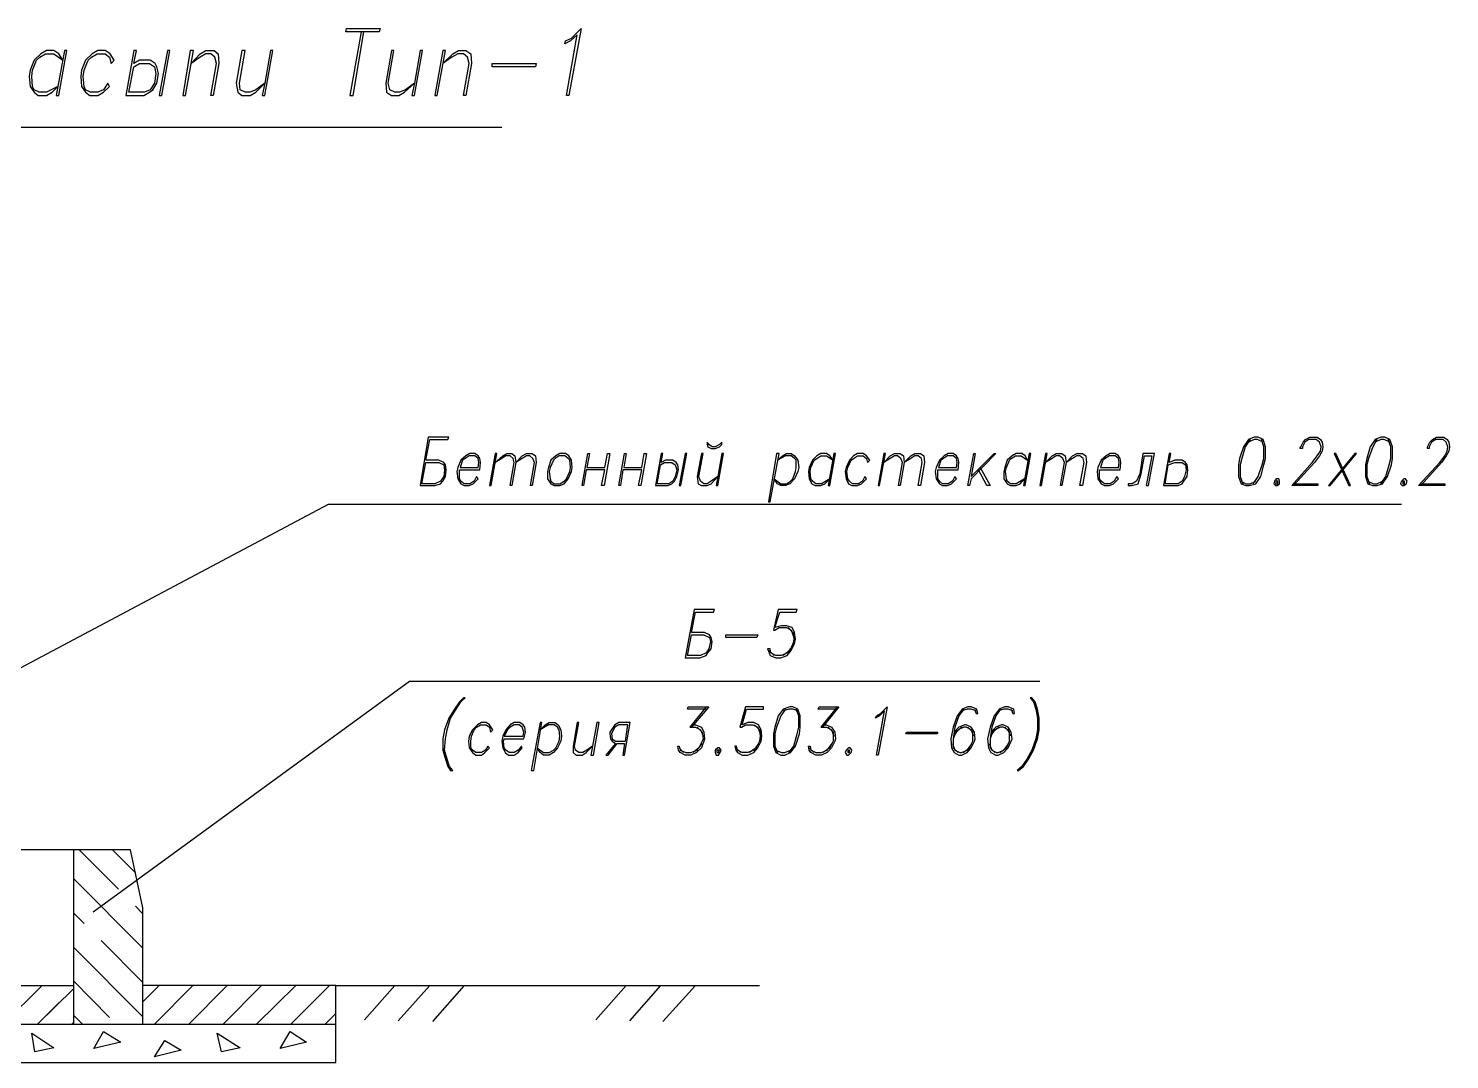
# Model space of a CAD drawing. Header units: millimetres. Extents: x 4241 to 6572, y 870 to 1291.
# Drawn here: x 5175.5 to 5249.1, y 1128.3 to 1181.7 of the extents above; entities that cross this region are included whole.
import ezdxf

# ---------------------------------------------------------------- set-up
doc = ezdxf.new("R2010")
doc.units = ezdxf.units.MM
doc.layers.add('PDF _0', color=7, linetype='Continuous')

msp = doc.modelspace()

# ---------------------------------------------------------------- linework, layer by layer
at = {"layer": 'PDF _0', "lineweight": 25}
for points in [[(5193.6534, 1181.5221), (5191.9176, 1181.5221), (5191.96, 1181.6915), (5193.6957, 1181.6915)], [(5203.475, 1178.22), (5203.348, 1178.22), (5203.8984, 1181.3528), (5203.5597, 1181.0565), (5203.2634, 1180.8871), (5203.3057, 1181.0565), (5203.602, 1181.1835), (5204.1101, 1181.6915)], [(5177.0158, 1178.6857), (5176.4231, 1178.3894), (5176.0421, 1178.3894), (5175.7881, 1178.5164), (5175.7034, 1178.6857), (5175.6611, 1179.1937), (5175.7034, 1179.5324), (5175.9151, 1180.0404), (5176.0844, 1180.2098), (5176.3808, 1180.3791), (5176.8041, 1180.3791), (5177.2698, 1180.0404), (5177.0581, 1180.3791), (5176.8041, 1180.5484), (5176.4231, 1180.5484), (5176.1267, 1180.3791), (5175.7881, 1180.0404), (5175.5764, 1179.5324), (5175.5341, 1179.1937), (5175.5764, 1178.6857), (5175.7881, 1178.3894), (5175.9997, 1178.22), (5176.4231, 1178.22), (5176.7194, 1178.3894)], [(5177.0581, 1178.22), (5177.4815, 1180.5484), (5177.3545, 1180.5484), (5176.9311, 1178.22)], [(5179.6829, 1178.6857), (5179.5982, 1178.855), (5179.3865, 1178.5164), (5179.0902, 1178.3894), (5178.7092, 1178.3894), (5178.4552, 1178.5164), (5178.3705, 1178.6857), (5178.3282, 1179.1937), (5178.3705, 1179.5324), (5178.5822, 1180.0404), (5178.7515, 1180.2098), (5179.0479, 1180.3791), (5179.4712, 1180.3791), (5179.6829, 1180.2098), (5179.7675, 1179.8711), (5179.9369, 1180.0404), (5179.7252, 1180.3791), (5179.4712, 1180.5484), (5179.0902, 1180.5484), (5178.7938, 1180.3791), (5178.4552, 1180.0404), (5178.2435, 1179.5324), (5178.2012, 1179.1937), (5178.2435, 1178.6857), (5178.4552, 1178.3894), (5178.6668, 1178.22), (5179.0902, 1178.22), (5179.3865, 1178.3894)], [(5180.9529, 1180.5484), (5180.5296, 1178.22), (5181.4609, 1178.22), (5181.7573, 1178.3894), (5181.9266, 1178.5164), (5182.1383, 1178.855), (5182.223, 1179.3631), (5182.1383, 1179.7017), (5182.0536, 1179.8711), (5181.7996, 1180.0404), (5181.2493, 1180.0404), (5180.9529, 1179.8711), (5181.0799, 1180.5484)], [(5182.8156, 1180.5484), (5182.6886, 1180.5484), (5182.2653, 1178.22), (5182.3923, 1178.22)], [(5183.62, 1178.22), (5184.0434, 1180.5484), (5183.874, 1180.5484), (5183.493, 1178.22)], [(5185.0594, 1178.22), (5184.9324, 1178.22), (5185.2287, 1179.8711), (5185.1441, 1180.2098), (5184.9324, 1180.3791), (5184.6784, 1180.3791), (5184.382, 1180.2098), (5183.9164, 1179.8711), (5184.382, 1180.3791), (5184.6784, 1180.5484), (5185.1017, 1180.5484), (5185.3134, 1180.3791), (5185.3557, 1179.8711)], [(5187.7265, 1178.855), (5187.2608, 1178.5164), (5186.9645, 1178.3894), (5186.7104, 1178.3894), (5186.4564, 1178.5164), (5186.4141, 1178.855), (5186.7104, 1180.5484), (5186.5411, 1180.5484), (5186.2448, 1178.855), (5186.3294, 1178.3894), (5186.5411, 1178.22), (5186.9645, 1178.22), (5187.2608, 1178.3894), (5187.7265, 1178.855), (5187.5995, 1178.22), (5187.7265, 1178.22), (5188.1498, 1180.5484), (5188.0228, 1180.5484)], [(5195.4738, 1178.855), (5195.0081, 1178.5164), (5194.7117, 1178.3894), (5194.4577, 1178.3894), (5194.2037, 1178.5164), (5194.119, 1178.855), (5194.4154, 1180.5484), (5194.2884, 1180.5484), (5193.992, 1178.855), (5194.0344, 1178.3894), (5194.2884, 1178.22), (5194.6694, 1178.22), (5194.9657, 1178.3894), (5195.4738, 1178.855), (5195.3467, 1178.22), (5195.4738, 1178.22), (5195.8971, 1180.5484), (5195.7701, 1180.5484)], [(5196.6591, 1178.22), (5197.0825, 1180.5484), (5196.9555, 1180.5484), (5196.5321, 1178.22)], [(5198.1408, 1178.22), (5198.0138, 1178.22), (5198.3102, 1179.8711), (5198.2255, 1180.2098), (5198.0138, 1180.3791), (5197.7175, 1180.3791), (5197.4212, 1180.2098), (5196.9555, 1179.8711), (5197.4635, 1180.3791), (5197.7598, 1180.5484), (5198.1408, 1180.5484), (5198.3949, 1180.3791), (5198.4372, 1179.8711)], [(5180.9529, 1179.7017), (5181.2493, 1179.8711), (5181.7573, 1179.8711), (5182.0113, 1179.7017), (5182.096, 1179.3631), (5182.0113, 1178.855), (5181.7996, 1178.5164), (5181.5033, 1178.3894), (5180.6989, 1178.3894)], [(5201.7393, 1179.7017), (5199.4956, 1179.7017), (5199.4956, 1179.8711), (5201.7816, 1179.8711)], [(5196.2781, 1160.3971), (5197.2095, 1160.3971), (5197.2518, 1160.5241), (5196.1934, 1160.5241), (5195.7701, 1158.0263), (5196.5321, 1158.0263), (5196.8285, 1158.111), (5196.9555, 1158.238), (5197.0825, 1158.492), (5197.1248, 1158.8307), (5197.0825, 1159.0847), (5196.9978, 1159.2117), (5196.7438, 1159.3387), (5196.0664, 1159.3387)], [(5238.9516, 1160.5241), (5238.6552, 1160.3971), (5238.4012, 1160.0161), (5238.1896, 1159.4234), (5238.1472, 1159.0847), (5238.1472, 1158.492), (5238.2742, 1158.111), (5238.5282, 1158.0263), (5238.6976, 1158.0263), (5239.0363, 1158.111), (5239.2903, 1158.492), (5239.4596, 1159.0847), (5239.5443, 1159.4234), (5239.5443, 1160.0161), (5239.4173, 1160.3971), (5239.1633, 1160.5241)], [(5245.5135, 1160.5241), (5245.2171, 1160.3971), (5244.9631, 1160.0161), (5244.7938, 1159.4234), (5244.7091, 1159.0847), (5244.7091, 1158.492), (5244.8361, 1158.111), (5245.0901, 1158.0263), (5245.3018, 1158.0263), (5245.5982, 1158.111), (5245.8522, 1158.492), (5246.0638, 1159.0847), (5246.1062, 1159.4234), (5246.1062, 1160.0161), (5245.9792, 1160.3971), (5245.7252, 1160.5241)], [(5197.8022, 1158.8307), (5198.8605, 1158.8307), (5198.9029, 1159.2117), (5198.8605, 1159.4234), (5198.7759, 1159.5504), (5198.6065, 1159.6774), (5198.3525, 1159.6774), (5198.1408, 1159.5504), (5197.8868, 1159.3387), (5197.7175, 1158.9577), (5197.6752, 1158.746), (5197.7175, 1158.365), (5197.8868, 1158.111), (5198.0562, 1158.0263), (5198.3102, 1158.0263), (5198.5219, 1158.111), (5198.7759, 1158.365), (5198.6912, 1158.492), (5198.5642, 1158.238), (5198.3525, 1158.111), (5198.0562, 1158.111), (5197.8868, 1158.238), (5197.8022, 1158.365), (5197.8022, 1158.746)], [(5199.4532, 1158.0263), (5199.7496, 1159.6774), (5199.6649, 1159.6774), (5199.3686, 1158.0263)], [(5200.5116, 1158.0263), (5200.4269, 1158.0263), (5200.6386, 1159.2117), (5200.5963, 1159.4234), (5200.4269, 1159.5504), (5200.2153, 1159.5504), (5200.0036, 1159.4234), (5199.6649, 1159.2117), (5200.0459, 1159.5504), (5200.2576, 1159.6774), (5200.5116, 1159.6774), (5200.6809, 1159.5504), (5200.7233, 1159.2117)], [(5201.57, 1158.0263), (5201.4853, 1158.0263), (5201.697, 1159.2117), (5201.6123, 1159.4234), (5201.443, 1159.5504), (5201.2736, 1159.5504), (5201.0619, 1159.4234), (5200.7233, 1159.2117), (5201.0619, 1159.5504), (5201.2736, 1159.6774), (5201.57, 1159.6774), (5201.7393, 1159.5504), (5201.7816, 1159.2117)], [(5203.0093, 1159.6774), (5202.7977, 1159.5504), (5202.5437, 1159.3387), (5202.4167, 1158.9577), (5202.3743, 1158.746), (5202.3743, 1158.365), (5202.5437, 1158.111), (5202.713, 1158.0263), (5203.0093, 1158.0263), (5203.221, 1158.111), (5203.4327, 1158.365), (5203.602, 1158.746), (5203.6444, 1158.9577), (5203.602, 1159.3387), (5203.475, 1159.5504), (5203.3057, 1159.6774)], [(5204.2371, 1158.0263), (5204.1524, 1158.0263), (5204.4487, 1159.6774), (5204.5334, 1159.6774), (5204.4064, 1158.9577), (5205.3378, 1158.9577), (5205.4648, 1159.6774), (5205.5918, 1159.6774), (5205.2954, 1158.0263), (5205.1684, 1158.0263), (5205.3378, 1158.8307), (5204.3641, 1158.8307)], [(5206.1421, 1158.0263), (5206.0575, 1158.0263), (5206.3538, 1159.6774), (5206.4385, 1159.6774), (5206.3115, 1158.9577), (5207.2428, 1158.9577), (5207.3698, 1159.6774), (5207.4968, 1159.6774), (5207.2005, 1158.0263), (5207.0735, 1158.0263), (5207.2428, 1158.8307), (5206.2691, 1158.8307)], [(5208.2589, 1159.6774), (5207.9625, 1158.0263), (5208.5975, 1158.0263), (5208.8092, 1158.111), (5208.9362, 1158.238), (5209.0632, 1158.492), (5209.1479, 1158.8307), (5209.1056, 1159.0847), (5209.0209, 1159.2117), (5208.8515, 1159.3387), (5208.4705, 1159.3387), (5208.2589, 1159.2117), (5208.3435, 1159.6774)], [(5209.5712, 1159.6774), (5209.4866, 1159.6774), (5209.1902, 1158.0263), (5209.2749, 1158.0263)], [(5211.18, 1158.492), (5210.8413, 1158.238), (5210.6296, 1158.111), (5210.4603, 1158.111), (5210.2909, 1158.238), (5210.2063, 1158.492), (5210.4179, 1159.6774), (5210.3333, 1159.6774), (5210.1216, 1158.492), (5210.1639, 1158.111), (5210.3333, 1158.0263), (5210.6296, 1158.0263), (5210.8413, 1158.111), (5211.18, 1158.492), (5211.0953, 1158.0263), (5211.18, 1158.0263), (5211.4763, 1159.6774), (5211.3916, 1159.6774)], [(5211.3916, 1160.2701), (5211.2646, 1160.1431), (5211.053, 1160.0161), (5210.8836, 1160.0161), (5210.7143, 1160.1431), (5210.6296, 1160.2701), (5210.6296, 1160.1431), (5210.6719, 1160.0161), (5210.8413, 1159.9314), (5211.053, 1159.9314), (5211.2646, 1160.0161), (5211.3916, 1160.1431)], [(5213.8894, 1157.1796), (5214.3551, 1159.6774), (5214.2281, 1159.6774), (5213.8047, 1157.1796)], [(5214.1011, 1158.365), (5214.4397, 1158.111), (5214.7361, 1158.111), (5214.9478, 1158.238), (5215.0748, 1158.365), (5215.2018, 1158.746), (5215.2441, 1158.9577), (5215.2441, 1159.3387), (5215.1594, 1159.4234), (5214.9901, 1159.5504), (5214.6938, 1159.5504), (5214.2704, 1159.3387), (5214.5244, 1159.5504), (5214.7361, 1159.6774), (5214.9901, 1159.6774), (5215.1594, 1159.5504), (5215.3288, 1159.3387), (5215.3711, 1158.9577), (5215.3288, 1158.746), (5215.1594, 1158.365), (5214.9054, 1158.111), (5214.6938, 1158.0263), (5214.4397, 1158.0263), (5214.2704, 1158.111)], [(5216.9798, 1158.365), (5216.5565, 1158.111), (5216.2601, 1158.111), (5216.0908, 1158.238), (5216.0061, 1158.365), (5215.9638, 1158.746), (5216.0061, 1158.9577), (5216.1755, 1159.3387), (5216.3025, 1159.4234), (5216.5141, 1159.5504), (5216.8105, 1159.5504), (5217.1492, 1159.3387), (5216.9798, 1159.5504), (5216.8105, 1159.6774), (5216.5141, 1159.6774), (5216.3025, 1159.5504), (5216.0908, 1159.3387), (5215.9215, 1158.9577), (5215.8791, 1158.746), (5215.9215, 1158.365), (5216.0485, 1158.111), (5216.2178, 1158.0263), (5216.5141, 1158.0263), (5216.7258, 1158.111)], [(5216.9798, 1158.0263), (5217.2762, 1159.6774), (5217.1915, 1159.6774), (5216.8952, 1158.0263)], [(5218.8849, 1158.365), (5218.8002, 1158.492), (5218.6732, 1158.238), (5218.4615, 1158.111), (5218.1652, 1158.111), (5217.9959, 1158.238), (5217.9112, 1158.365), (5217.8689, 1158.746), (5217.9112, 1158.9577), (5218.0805, 1159.3387), (5218.2075, 1159.4234), (5218.4192, 1159.5504), (5218.7156, 1159.5504), (5218.8849, 1159.4234), (5218.9272, 1159.2117), (5219.0542, 1159.3387), (5218.8849, 1159.5504), (5218.7156, 1159.6774), (5218.4192, 1159.6774), (5218.2075, 1159.5504), (5217.9959, 1159.3387), (5217.8265, 1158.9577), (5217.7842, 1158.746), (5217.8265, 1158.365), (5217.9535, 1158.111), (5218.1229, 1158.0263), (5218.4192, 1158.0263), (5218.6309, 1158.111)], [(5219.5623, 1158.0263), (5219.8586, 1159.6774), (5219.7739, 1159.6774), (5219.4776, 1158.0263)], [(5220.6206, 1158.0263), (5220.536, 1158.0263), (5220.7476, 1159.2117), (5220.663, 1159.4234), (5220.4936, 1159.5504), (5220.3243, 1159.5504), (5220.1126, 1159.4234), (5219.7739, 1159.2117), (5220.1126, 1159.5504), (5220.3243, 1159.6774), (5220.6206, 1159.6774), (5220.79, 1159.5504), (5220.8323, 1159.2117)], [(5221.679, 1158.0263), (5221.552, 1158.0263), (5221.7637, 1159.2117), (5221.7213, 1159.4234), (5221.552, 1159.5504), (5221.3827, 1159.5504), (5221.171, 1159.4234), (5220.8323, 1159.2117), (5221.171, 1159.5504), (5221.3827, 1159.6774), (5221.679, 1159.6774), (5221.8483, 1159.5504), (5221.8907, 1159.2117)], [(5222.568, 1158.8307), (5223.6264, 1158.8307), (5223.6687, 1159.2117), (5223.6264, 1159.4234), (5223.5417, 1159.5504), (5223.3724, 1159.6774), (5223.1184, 1159.6774), (5222.9067, 1159.5504), (5222.6527, 1159.3387), (5222.4834, 1158.9577), (5222.441, 1158.746), (5222.4834, 1158.365), (5222.6527, 1158.111), (5222.822, 1158.0263), (5223.076, 1158.0263), (5223.2877, 1158.111), (5223.5417, 1158.365), (5223.4571, 1158.492), (5223.3301, 1158.238), (5223.1184, 1158.111), (5222.822, 1158.111), (5222.6527, 1158.238), (5222.568, 1158.365), (5222.568, 1158.746)], [(5224.3038, 1158.492), (5225.4891, 1159.6774), (5225.5738, 1159.6774), (5224.3038, 1158.365), (5224.2191, 1158.0263), (5224.1344, 1158.0263), (5224.4308, 1159.6774), (5224.5154, 1159.6774)], [(5227.0555, 1158.365), (5226.6322, 1158.111), (5226.3358, 1158.111), (5226.1665, 1158.238), (5226.1241, 1158.365), (5226.0818, 1158.746), (5226.1241, 1158.9577), (5226.2935, 1159.3387), (5226.3782, 1159.4234), (5226.5898, 1159.5504), (5226.8862, 1159.5504), (5227.2249, 1159.3387), (5227.0978, 1159.5504), (5226.9285, 1159.6774), (5226.6322, 1159.6774), (5226.4205, 1159.5504), (5226.1665, 1159.3387), (5226.0395, 1158.9577), (5225.9971, 1158.746), (5225.9971, 1158.365), (5226.1665, 1158.111), (5226.3358, 1158.0263), (5226.6322, 1158.0263), (5226.8438, 1158.111)], [(5227.0978, 1158.0263), (5227.3942, 1159.6774), (5227.3095, 1159.6774), (5227.0132, 1158.0263)], [(5227.9445, 1158.0263), (5228.2409, 1159.6774), (5228.1562, 1159.6774), (5227.8599, 1158.0263)], [(5229.0029, 1158.0263), (5228.9182, 1158.0263), (5229.1299, 1159.2117), (5229.0452, 1159.4234), (5228.8759, 1159.5504), (5228.7066, 1159.5504), (5228.4949, 1159.4234), (5228.1562, 1159.2117), (5228.4949, 1159.5504), (5228.7066, 1159.6774), (5229.0029, 1159.6774), (5229.1723, 1159.5504), (5229.2146, 1159.2117)], [(5230.0613, 1158.0263), (5229.9343, 1158.0263), (5230.146, 1159.2117), (5230.1036, 1159.4234), (5229.9343, 1159.5504), (5229.7649, 1159.5504), (5229.5533, 1159.4234), (5229.2146, 1159.2117), (5229.5533, 1159.5504), (5229.7649, 1159.6774), (5230.0613, 1159.6774), (5230.2306, 1159.5504), (5230.273, 1159.2117)], [(5230.9503, 1158.8307), (5232.0087, 1158.8307), (5232.051, 1159.2117), (5232.0087, 1159.4234), (5231.924, 1159.5504), (5231.7547, 1159.6774), (5231.5007, 1159.6774), (5231.289, 1159.5504), (5231.035, 1159.3387), (5230.8656, 1158.9577), (5230.8233, 1158.746), (5230.8656, 1158.365), (5231.035, 1158.111), (5231.2043, 1158.0263), (5231.4583, 1158.0263), (5231.67, 1158.111), (5231.924, 1158.365), (5231.8393, 1158.492), (5231.7123, 1158.238), (5231.5007, 1158.111), (5231.2043, 1158.111), (5231.035, 1158.238), (5230.9503, 1158.365), (5230.9503, 1158.746)], [(5233.3634, 1158.0263), (5233.4904, 1158.0263), (5233.7867, 1159.6774), (5233.1941, 1159.6774), (5233.0247, 1158.619), (5232.8554, 1158.238), (5232.6437, 1158.111), (5232.432, 1158.111), (5232.432, 1158.0263), (5232.6014, 1158.0263), (5232.9401, 1158.111), (5233.1094, 1158.619), (5233.2787, 1159.5504), (5233.6597, 1159.5504)], [(5234.5488, 1159.6774), (5234.2524, 1158.0263), (5235.0145, 1158.0263), (5235.2261, 1158.111), (5235.3108, 1158.238), (5235.4801, 1158.492), (5235.5225, 1158.8307), (5235.4801, 1159.0847), (5235.3955, 1159.2117), (5235.2261, 1159.3387), (5234.8451, 1159.3387), (5234.5488, 1159.2117), (5234.6334, 1159.6774)], [(5242.8041, 1158.0263), (5242.8887, 1158.0263), (5244.2434, 1159.6774), (5244.1588, 1159.6774)], [(5243.9471, 1158.0263), (5243.1851, 1159.6774), (5243.1004, 1159.6774), (5243.8624, 1158.0263)], [(5196.0664, 1159.2117), (5196.7438, 1159.2117), (5196.9978, 1159.0847), (5197.0401, 1158.8307), (5196.9978, 1158.492), (5196.8285, 1158.238), (5196.5321, 1158.111), (5195.8548, 1158.111)], [(5198.7759, 1158.9577), (5198.8182, 1159.2117), (5198.7759, 1159.4234), (5198.6065, 1159.5504), (5198.3102, 1159.5504), (5198.0985, 1159.4234), (5197.9715, 1159.3387), (5197.8445, 1158.9577)], [(5202.967, 1159.5504), (5202.7553, 1159.4234), (5202.6707, 1159.3387), (5202.5013, 1158.9577), (5202.459, 1158.746), (5202.5013, 1158.365), (5202.5437, 1158.238), (5202.713, 1158.111), (5203.0093, 1158.111), (5203.221, 1158.238), (5203.348, 1158.365), (5203.5174, 1158.746), (5203.5597, 1158.9577), (5203.5174, 1159.3387), (5203.4327, 1159.4234), (5203.2634, 1159.5504)], [(5208.2165, 1159.0847), (5208.4282, 1159.2117), (5208.8092, 1159.2117), (5208.9786, 1159.0847), (5209.0632, 1158.8307), (5208.9786, 1158.492), (5208.8515, 1158.238), (5208.6399, 1158.111), (5208.0472, 1158.111)], [(5223.5417, 1158.9577), (5223.5841, 1159.2117), (5223.5417, 1159.4234), (5223.3724, 1159.5504), (5223.076, 1159.5504), (5222.8644, 1159.4234), (5222.7374, 1159.3387), (5222.6104, 1158.9577)], [(5231.924, 1158.9577), (5231.9664, 1159.2117), (5231.924, 1159.4234), (5231.7547, 1159.5504), (5231.4583, 1159.5504), (5231.2467, 1159.4234), (5231.1197, 1159.3387), (5230.9926, 1158.9577)], [(5234.5064, 1159.0847), (5234.8451, 1159.2117), (5235.2261, 1159.2117), (5235.3955, 1159.0847), (5235.4378, 1158.8307), (5235.3531, 1158.492), (5235.2261, 1158.238), (5235.0145, 1158.111), (5234.3371, 1158.111)], [(5240.0946, 1158.365), (5240.01, 1158.238), (5239.9676, 1158.111), (5240.0523, 1158.0263), (5240.137, 1158.0263), (5240.264, 1158.111), (5240.264, 1158.238), (5240.2216, 1158.365)], [(5240.0946, 1158.238), (5240.0523, 1158.111), (5240.1793, 1158.111), (5240.1793, 1158.238)], [(5246.6989, 1158.365), (5246.5719, 1158.238), (5246.5295, 1158.111), (5246.6142, 1158.0263), (5246.6989, 1158.0263), (5246.8259, 1158.111), (5246.8682, 1158.238), (5246.7835, 1158.365)], [(5246.6565, 1158.238), (5246.6565, 1158.111), (5246.7412, 1158.111), (5246.7412, 1158.238)], [(5210.0369, 1151.4644), (5210.9683, 1151.4644), (5211.0106, 1151.5914), (5209.9523, 1151.5914), (5209.4866, 1149.0937), (5210.2486, 1149.0937), (5210.5873, 1149.2207), (5210.6719, 1149.3477), (5210.8413, 1149.5594), (5210.8836, 1149.9404), (5210.8413, 1150.152), (5210.7566, 1150.2791), (5210.5026, 1150.4061), (5209.8252, 1150.4061)], [(5209.8252, 1150.2791), (5210.4603, 1150.2791), (5210.7566, 1150.152), (5210.799, 1149.9404), (5210.7143, 1149.5594), (5210.5873, 1149.3477), (5210.2909, 1149.2207), (5209.6136, 1149.2207)], [(5213.212, 1150.152), (5211.6033, 1150.152), (5211.6033, 1150.2791), (5213.2544, 1150.2791)], [(5197.4635, 1143.2515), (5197.2941, 1143.4631), (5197.1671, 1143.8442), (5197.0401, 1144.3098), (5197.0825, 1144.9025), (5197.1671, 1145.3682), (5197.3365, 1145.9609), (5197.6328, 1146.4266), (5197.8868, 1146.8076), (5198.0985, 1147.0193), (5198.0138, 1147.0193), (5197.8022, 1146.8076), (5197.5482, 1146.4266), (5197.2518, 1145.9609), (5197.0401, 1145.3682), (5196.9555, 1144.9025), (5196.9555, 1144.3098), (5197.0825, 1143.8442), (5197.2095, 1143.4631), (5197.3365, 1143.2515)], [(5214.9054, 1146.5536), (5214.5667, 1146.4266), (5214.3127, 1146.0879), (5214.1434, 1145.4952), (5214.0587, 1145.1565), (5214.0587, 1144.5215), (5214.1857, 1144.1828), (5214.4397, 1144.0558), (5214.6514, 1144.0558), (5214.9478, 1144.1828), (5215.2018, 1144.5215), (5215.4134, 1145.1565), (5215.4558, 1145.4952), (5215.4558, 1146.0879), (5215.3288, 1146.4266), (5215.0748, 1146.5536)], [(5219.4776, 1144.0558), (5219.3929, 1144.0558), (5219.8163, 1146.3419), (5219.5623, 1146.0879), (5219.3506, 1145.9609), (5219.3929, 1146.0879), (5219.6046, 1146.2149), (5219.9433, 1146.5536)], [(5226.7592, 1143.2515), (5227.0132, 1143.4631), (5227.2672, 1143.8442), (5227.5212, 1144.3098), (5227.7329, 1144.9025), (5227.8175, 1145.3682), (5227.8175, 1145.9609), (5227.7329, 1146.4266), (5227.6059, 1146.8076), (5227.4365, 1147.0193), (5227.3519, 1147.0193), (5227.5212, 1146.8076), (5227.6482, 1146.4266), (5227.7329, 1145.9609), (5227.7329, 1145.3682), (5227.6482, 1144.9025), (5227.4365, 1144.3098), (5227.1825, 1143.8442), (5226.9285, 1143.4631), (5226.6745, 1143.2515)], [(5199.3686, 1144.4369), (5199.2839, 1144.5215), (5199.1569, 1144.3098), (5198.9452, 1144.1828), (5198.6489, 1144.1828), (5198.4795, 1144.3098), (5198.3949, 1144.4369), (5198.3949, 1144.7755), (5198.4372, 1145.0295), (5198.5642, 1145.3682), (5198.6912, 1145.4952), (5198.9029, 1145.6222), (5199.1992, 1145.6222), (5199.3686, 1145.4952), (5199.4109, 1145.2412), (5199.5379, 1145.3682), (5199.3686, 1145.6222), (5199.1992, 1145.7492), (5198.9452, 1145.7492), (5198.7335, 1145.6222), (5198.4795, 1145.3682), (5198.3102, 1145.0295), (5198.2678, 1144.7755), (5198.3102, 1144.4369), (5198.4795, 1144.1828), (5198.6489, 1144.0558), (5198.9452, 1144.0558), (5199.1145, 1144.1828)], [(5200.1306, 1144.9025), (5201.1466, 1144.9025), (5201.2313, 1145.2412), (5201.189, 1145.4952), (5201.1043, 1145.6222), (5200.9349, 1145.7492), (5200.6386, 1145.7492), (5200.4269, 1145.6222), (5200.2153, 1145.3682), (5200.0459, 1145.0295), (5200.0036, 1144.7755), (5200.0459, 1144.4369), (5200.1729, 1144.1828), (5200.3423, 1144.0558), (5200.6386, 1144.0558), (5200.8503, 1144.1828), (5201.0619, 1144.4369), (5201.0196, 1144.5215), (5200.8503, 1144.3098), (5200.6386, 1144.1828), (5200.3846, 1144.1828), (5200.2153, 1144.3098), (5200.1306, 1144.4369), (5200.0882, 1144.7755)], [(5201.1043, 1145.0295), (5201.1466, 1145.2412), (5201.0619, 1145.4952), (5200.8926, 1145.6222), (5200.6386, 1145.6222), (5200.4269, 1145.4952), (5200.2999, 1145.3682), (5200.1306, 1145.0295)], [(5201.6546, 1143.2515), (5202.078, 1145.7492), (5201.9933, 1145.7492), (5201.5276, 1143.2515)], [(5201.824, 1144.4369), (5202.1627, 1144.1828), (5202.459, 1144.1828), (5202.6707, 1144.3098), (5202.7977, 1144.4369), (5202.967, 1144.7755), (5203.0093, 1145.0295), (5202.967, 1145.3682), (5202.8823, 1145.4952), (5202.713, 1145.6222), (5202.4167, 1145.6222), (5201.9933, 1145.3682), (5202.2473, 1145.6222), (5202.459, 1145.7492), (5202.7553, 1145.7492), (5202.9247, 1145.6222), (5203.0517, 1145.3682), (5203.094, 1145.0295), (5203.0517, 1144.7755), (5202.8823, 1144.4369), (5202.6707, 1144.1828), (5202.459, 1144.0558), (5202.1627, 1144.0558), (5201.9933, 1144.1828)], [(5204.7027, 1144.5215), (5204.4064, 1144.3098), (5204.1947, 1144.1828), (5203.983, 1144.1828), (5203.8137, 1144.3098), (5203.7714, 1144.5215), (5203.983, 1145.7492), (5203.8984, 1145.7492), (5203.6867, 1144.5215), (5203.6867, 1144.1828), (5203.856, 1144.0558), (5204.1524, 1144.0558), (5204.3641, 1144.1828), (5204.7027, 1144.5215), (5204.6181, 1144.0558), (5204.7451, 1144.0558), (5205.0414, 1145.7492), (5204.9144, 1145.7492)], [(5205.9728, 1144.6485), (5206.3538, 1144.6485), (5206.2691, 1144.0558), (5206.3538, 1144.0558), (5206.6501, 1145.7492), (5206.0575, 1145.7492), (5205.8458, 1145.6222), (5205.7611, 1145.4952), (5205.5918, 1145.2412), (5205.5918, 1145.1565), (5205.6341, 1144.9025), (5205.7188, 1144.7755), (5205.8881, 1144.6485), (5205.3801, 1144.0558), (5205.5071, 1144.0558)], [(5206.3961, 1144.7755), (5206.5231, 1145.6222), (5206.0575, 1145.6222), (5205.8458, 1145.4952), (5205.7188, 1145.2412), (5205.6764, 1145.1565), (5205.7188, 1144.9025), (5205.8881, 1144.7755)], [(5222.5257, 1145.1565), (5220.917, 1145.1565), (5220.9593, 1145.2412), (5222.568, 1145.2412)], [(5211.18, 1144.4369), (5211.053, 1144.3098), (5211.053, 1144.1828), (5211.0953, 1144.0558), (5211.2223, 1144.0558), (5211.307, 1144.1828), (5211.3493, 1144.3098), (5211.2646, 1144.4369)], [(5211.1376, 1144.3098), (5211.1376, 1144.1828), (5211.2223, 1144.1828), (5211.2646, 1144.3098)], [(5217.9535, 1144.4369), (5217.8265, 1144.3098), (5217.7842, 1144.1828), (5217.8689, 1144.0558), (5217.9535, 1144.0558), (5218.0805, 1144.1828), (5218.1229, 1144.3098), (5218.0382, 1144.4369)], [(5217.9112, 1144.3098), (5217.9112, 1144.1828), (5217.9959, 1144.1828), (5217.9959, 1144.3098)], [(5175.8304, 1128.6883), (5175.6611, 1129.662), (5176.8041, 1128.9)], [(5180.2756, 1129.1963), (5178.8785, 1128.8576), (5179.3865, 1129.7467)], [(5185.2711, 1129.662), (5186.4564, 1128.9), (5185.4827, 1128.6883)], [(5189.8856, 1129.1963), (5188.5308, 1128.8576), (5189.0389, 1129.7467)], [(5182.0113, 1128.4343), (5182.5616, 1129.281), (5183.4083, 1128.773)]]:
    msp.add_lwpolyline(points, close=True, dxfattribs=at)
for points in [[(5192.722, 1181.5221), (5192.1293, 1178.22), (5192.2986, 1178.22), (5192.849, 1181.5221)], [(5118.0857, 1176.569), (5200.0036, 1176.569)], [(5238.7399, 1160.3971), (5238.4859, 1160.0161), (5238.3166, 1159.4234), (5238.2319, 1159.0847), (5238.2319, 1158.492), (5238.3589, 1158.111)], [(5239.4173, 1160.2701), (5239.1209, 1160.3971), (5238.9516, 1160.3971), (5238.6552, 1160.2701)], [(5238.9093, 1158.111), (5239.1633, 1158.492), (5239.3749, 1159.0847), (5239.4596, 1159.4234), (5239.4596, 1160.0161), (5239.3326, 1160.3971)], [(5241.026, 1158.111), (5242.2537, 1158.111), (5242.2537, 1158.0263), (5240.899, 1158.0263), (5241.9574, 1159.2117), (5242.2114, 1159.5504), (5242.3807, 1159.8044), (5242.423, 1160.0161), (5242.3384, 1160.2701), (5242.169, 1160.3971), (5241.788, 1160.3971), (5241.5763, 1160.2701), (5241.4493, 1160.0161), (5241.4493, 1159.9314), (5241.3223, 1159.9314), (5241.3647, 1160.0161), (5241.4917, 1160.2701), (5241.6187, 1160.3971), (5241.8304, 1160.5241), (5242.2114, 1160.5241), (5242.3807, 1160.3971), (5242.4654, 1160.2701), (5242.5077, 1160.0161), (5242.4654, 1159.8044), (5242.3384, 1159.5504), (5242.0844, 1159.2117), (5240.9837, 1158.0263)], [(5245.3018, 1160.3971), (5245.0901, 1160.0161), (5244.8785, 1159.4234), (5244.7938, 1159.0847), (5244.7938, 1158.492), (5244.9208, 1158.111)], [(5245.9792, 1160.2701), (5245.6828, 1160.3971), (5245.5135, 1160.3971), (5245.2171, 1160.2701)], [(5245.5135, 1158.111), (5245.7675, 1158.492), (5245.9368, 1159.0847), (5246.0215, 1159.4234), (5246.0215, 1160.0161), (5245.8945, 1160.3971)], [(5247.5879, 1158.111), (5248.8156, 1158.111), (5248.8156, 1158.0263), (5247.4609, 1158.0263), (5248.5616, 1159.2117), (5248.8156, 1159.5504), (5248.9426, 1159.8044), (5248.9849, 1160.0161), (5248.9003, 1160.2701), (5248.7309, 1160.3971), (5248.3499, 1160.3971), (5248.1382, 1160.2701), (5248.0112, 1160.0161), (5248.0112, 1159.9314), (5247.9266, 1159.9314), (5247.9266, 1160.0161), (5248.0536, 1160.2701), (5248.1806, 1160.3971), (5248.3923, 1160.5241), (5248.7733, 1160.5241), (5248.9426, 1160.3971), (5249.0273, 1160.2701), (5249.0696, 1160.0161), (5249.0273, 1159.8044), (5248.9003, 1159.5504), (5248.6463, 1159.2117), (5247.5879, 1158.0263)], [(5224.7694, 1158.9577), (5225.2775, 1158.0263), (5225.1081, 1158.0263), (5224.6848, 1158.8307)], [(5238.2742, 1158.238), (5238.5282, 1158.111), (5238.7399, 1158.111), (5239.0363, 1158.238)], [(5244.8361, 1158.238), (5245.1325, 1158.111), (5245.3018, 1158.111), (5245.5982, 1158.238)], [(5148.9478, 1134.6998), (5191.0286, 1157.0526), (5246.5719, 1157.0526)], [(5215.0324, 1149.6864), (5214.7784, 1149.3477), (5214.4821, 1149.2207), (5214.1857, 1149.2207), (5213.9317, 1149.3477), (5213.8894, 1149.5594), (5213.7624, 1149.5594), (5213.8471, 1149.3477), (5213.8894, 1149.2207), (5214.1857, 1149.0937), (5214.4397, 1149.0937), (5214.7784, 1149.2207), (5214.9901, 1149.4747), (5215.1594, 1149.8134), (5215.2018, 1150.0674), (5215.1594, 1150.4061), (5215.0324, 1150.6601), (5214.7361, 1150.7447), (5214.4821, 1150.7447), (5214.1434, 1150.6601), (5214.3974, 1151.4644), (5215.2441, 1151.4644), (5215.2864, 1151.5914), (5214.3127, 1151.5914), (5214.0587, 1150.5331), (5214.1434, 1150.5331), (5214.3551, 1150.6601), (5214.7361, 1150.6601), (5214.9901, 1150.5331), (5215.1171, 1150.152)], [(5214.8208, 1150.6601), (5215.0748, 1150.4061), (5215.1171, 1150.0674), (5215.0748, 1149.8134), (5214.9054, 1149.4747), (5214.5667, 1149.2207)], [(5214.1011, 1149.2207), (5213.8471, 1149.4747)], [(5227.8599, 1147.866), (5195.2197, 1147.866), (5178.8362, 1135.9276)], [(5210.5873, 1146.4266), (5209.6136, 1146.4266), (5209.6559, 1146.5536), (5210.7143, 1146.5536), (5209.8252, 1145.4952)], [(5210.5873, 1146.5536), (5209.7406, 1145.4952), (5210.0369, 1145.4952), (5210.2909, 1145.3682), (5210.4179, 1145.0295)], [(5213.2967, 1144.6485), (5213.0427, 1144.3098), (5212.7464, 1144.1828), (5212.45, 1144.1828), (5212.196, 1144.3098), (5212.1537, 1144.5215), (5212.069, 1144.5215), (5212.1113, 1144.3098), (5212.196, 1144.1828), (5212.45, 1144.0558), (5212.7464, 1144.0558), (5213.0427, 1144.1828), (5213.2544, 1144.4369), (5213.4237, 1144.7755), (5213.466, 1145.0295), (5213.4237, 1145.3682), (5213.2967, 1145.6222), (5213.0427, 1145.7492), (5212.7464, 1145.7492), (5212.45, 1145.6222), (5212.6617, 1146.4266), (5213.5507, 1146.4266), (5213.5507, 1146.5536), (5212.6193, 1146.5536), (5212.323, 1145.4952), (5212.4077, 1145.4952), (5212.6193, 1145.6222), (5213.0004, 1145.6222), (5213.2544, 1145.4952), (5213.3814, 1145.1565)], [(5214.6938, 1146.4266), (5214.4397, 1146.0879), (5214.2281, 1145.4952), (5214.1434, 1145.1565), (5214.1434, 1144.5215), (5214.2704, 1144.1828)], [(5215.3288, 1146.3419), (5215.0748, 1146.4266), (5214.8631, 1146.4266), (5214.5667, 1146.3419)], [(5214.8631, 1144.1828), (5215.1171, 1144.5215), (5215.2864, 1145.1565), (5215.3711, 1145.4952), (5215.3711, 1146.0879), (5215.2441, 1146.4266)], [(5217.3608, 1146.4266), (5216.3871, 1146.4266), (5216.4295, 1146.5536), (5217.4455, 1146.5536), (5216.5988, 1145.4952)], [(5217.3608, 1146.5536), (5216.5141, 1145.4952), (5216.8105, 1145.4952), (5217.0645, 1145.3682), (5217.1915, 1145.0295)], [(5224.4731, 1146.4266), (5224.5578, 1146.2149), (5224.6424, 1146.2149), (5224.6001, 1146.4266), (5224.3038, 1146.5536), (5224.1344, 1146.5536), (5223.8381, 1146.4266), (5223.5841, 1146.0879), (5223.3724, 1145.4952), (5223.2454, 1144.9025), (5223.2877, 1144.4369), (5223.4147, 1144.1828), (5223.6687, 1144.0558), (5223.7957, 1144.0558), (5224.0921, 1144.1828), (5224.3038, 1144.4369), (5224.4731, 1144.7755), (5224.5154, 1144.9025), (5224.4731, 1145.2412), (5224.3038, 1145.4952), (5224.0497, 1145.6222), (5223.9651, 1145.6222), (5223.6687, 1145.4952), (5223.4147, 1145.2412)], [(5223.9227, 1146.4266), (5223.6687, 1146.0879), (5223.4571, 1145.4952), (5223.3724, 1144.9025), (5223.3724, 1144.4369), (5223.6264, 1144.1828)], [(5224.5578, 1146.3419), (5224.3038, 1146.4266), (5224.0921, 1146.4266), (5223.7957, 1146.3419)], [(5226.3782, 1146.4266), (5226.4628, 1146.2149), (5226.5475, 1146.2149), (5226.5052, 1146.4266), (5226.2088, 1146.5536), (5226.0395, 1146.5536), (5225.7431, 1146.4266), (5225.4891, 1146.0879), (5225.2775, 1145.4952), (5225.1504, 1144.9025), (5225.1928, 1144.4369), (5225.3198, 1144.1828), (5225.5738, 1144.0558), (5225.7008, 1144.0558), (5225.9971, 1144.1828), (5226.2088, 1144.4369), (5226.3782, 1144.7755), (5226.4205, 1144.9025), (5226.3782, 1145.2412), (5226.2088, 1145.4952), (5225.9548, 1145.6222), (5225.8701, 1145.6222), (5225.5738, 1145.4952), (5225.3198, 1145.2412)], [(5225.8278, 1146.4266), (5225.5738, 1146.0879), (5225.3621, 1145.4952), (5225.2775, 1144.9025), (5225.2775, 1144.4369), (5225.5315, 1144.1828)], [(5226.4628, 1146.3419), (5226.2088, 1146.4266), (5225.9971, 1146.4266), (5225.7008, 1146.3419)], [(5209.8676, 1145.6222), (5210.0369, 1145.6222), (5210.3333, 1145.4952), (5210.4603, 1145.2412), (5210.5026, 1144.9025), (5210.4603, 1144.7755), (5210.3333, 1144.4369), (5210.0793, 1144.1828), (5209.7829, 1144.0558), (5209.4866, 1144.0558), (5209.2326, 1144.1828), (5209.1479, 1144.3098), (5209.1056, 1144.5215), (5209.1902, 1144.5215), (5209.2326, 1144.3098), (5209.5289, 1144.1828), (5209.7829, 1144.1828), (5210.1216, 1144.3098), (5210.3756, 1144.6485)], [(5213.085, 1145.6222), (5213.339, 1145.3682), (5213.3814, 1145.0295), (5213.339, 1144.7755), (5213.1697, 1144.4369), (5212.831, 1144.1828)], [(5216.6412, 1145.6222), (5216.8105, 1145.6222), (5217.0645, 1145.4952), (5217.2338, 1145.2412), (5217.2762, 1144.9025), (5217.2338, 1144.7755), (5217.0645, 1144.4369), (5216.8528, 1144.1828), (5216.5565, 1144.0558), (5216.2601, 1144.0558), (5216.0061, 1144.1828), (5215.9215, 1144.3098), (5215.8791, 1144.5215), (5215.9638, 1144.5215), (5216.0061, 1144.3098), (5216.2601, 1144.1828), (5216.5565, 1144.1828), (5216.8528, 1144.3098), (5217.1068, 1144.6485)], [(5210.1216, 1145.4952), (5210.3756, 1145.2412), (5210.4179, 1144.9025), (5210.3756, 1144.7755), (5210.2063, 1144.4369), (5209.9099, 1144.1828)], [(5216.8952, 1145.4952), (5217.1492, 1145.2412), (5217.1492, 1144.9025), (5217.1492, 1144.7755), (5216.9798, 1144.4369), (5216.6412, 1144.1828)], [(5224.4308, 1145.0295), (5224.3038, 1145.3682), (5224.0497, 1145.4952), (5223.9227, 1145.4952), (5223.6264, 1145.3682), (5223.3724, 1145.0295)], [(5223.8381, 1145.4952), (5223.4994, 1145.2412), (5223.3724, 1144.9025)], [(5223.8804, 1144.1828), (5224.2191, 1144.4369), (5224.3884, 1144.7755), (5224.3884, 1144.9025), (5224.3884, 1145.2412), (5224.1344, 1145.4952)], [(5226.3358, 1145.0295), (5226.2088, 1145.3682), (5225.9548, 1145.4952), (5225.8278, 1145.4952), (5225.5315, 1145.3682), (5225.2775, 1145.0295)], [(5225.7431, 1145.4952), (5225.4045, 1145.2412), (5225.2775, 1144.9025)], [(5225.7855, 1144.1828), (5226.1241, 1144.4369), (5226.2935, 1144.7755), (5226.2935, 1144.9025), (5226.2935, 1145.2412), (5226.0395, 1145.4952)], [(5209.4019, 1144.1828), (5209.1902, 1144.4369)], [(5212.3653, 1144.1828), (5212.1113, 1144.4369)], [(5214.1857, 1144.3098), (5214.4821, 1144.1828), (5214.6514, 1144.1828), (5214.9478, 1144.3098)], [(5216.1755, 1144.1828), (5215.9215, 1144.4369)], [(5223.3301, 1144.6485), (5223.4571, 1144.3098), (5223.7111, 1144.1828), (5223.7957, 1144.1828), (5224.0921, 1144.3098), (5224.3461, 1144.6485)], [(5225.2351, 1144.6485), (5225.3621, 1144.3098), (5225.6161, 1144.1828), (5225.7008, 1144.1828), (5225.9971, 1144.3098), (5226.2512, 1144.6485)], [(5180.1486, 1137.1129), (5178.1165, 1139.145)], [(5181.0376, 1137.9596), (5179.8522, 1139.145)], [(5181.4186, 1134.0648), (5177.8201, 1137.6633)], [(5181.4186, 1135.8429), (5181.0376, 1136.2239)], [(5178.3705, 1135.3349), (5177.8201, 1135.8852)], [(5181.4186, 1130.5087), (5177.8201, 1134.1072)], [(5181.4186, 1132.2868), (5179.2595, 1134.4458)], [(5179.6829, 1130.4664), (5177.8201, 1132.3714)], [(5174.1793, 1130.1277), (5176.2114, 1132.1174)], [(5177.0581, 1131.2284), (5175.9574, 1130.1277), (5177.8201, 1131.9481)], [(5181.4186, 1131.2707), (5182.2653, 1132.1174)], [(5182.0113, 1130.1277), (5184.001, 1132.1174)], [(5183.7893, 1130.1277), (5185.7791, 1132.1174)], [(5185.5674, 1130.1277), (5187.5571, 1132.1174)], [(5187.3031, 1130.1277), (5189.3352, 1132.1174)], [(5189.0812, 1130.1277), (5191.0709, 1132.1174)], [(5191.4096, 1132.1174), (5213.339, 1132.1174)], [(5194.4577, 1132.1174), (5192.8913, 1130.3394)], [(5196.2781, 1132.1174), (5194.6271, 1130.297)], [(5198.0562, 1132.1174), (5196.4051, 1130.2547)], [(5206.4385, 1132.1174), (5204.8721, 1130.3394)], [(5208.2165, 1132.1174), (5206.6078, 1130.297)], [(5210.0369, 1132.1174), (5208.3435, 1130.2547)], [(5177.7355, 1130.1277), (5177.8201, 1130.2124)], [(5178.2858, 1130.1277), (5177.8201, 1130.5934)], [(5190.8593, 1130.1277), (5191.4096, 1130.678)]]:
    msp.add_lwpolyline(points, dxfattribs=at)
at = {"layer": 'PDF _0', "lineweight": 30}
for points in [[(5177.8201, 1139.145), (5135.9087, 1139.145)], [(5181.4186, 1130.1277), (5181.4186, 1136.1392), (5180.7836, 1139.145), (5177.8201, 1139.145), (5177.8201, 1130.1277)], [(5144.545, 1132.1174), (5177.8201, 1132.1174)], [(5149.0748, 1128.138), (5191.4096, 1128.138), (5191.4096, 1132.1174), (5181.4186, 1132.1174)], [(5149.0748, 1130.1277), (5191.4096, 1130.1277)]]:
    msp.add_lwpolyline(points, dxfattribs=at)

doc.saveas('drawing.dxf')
